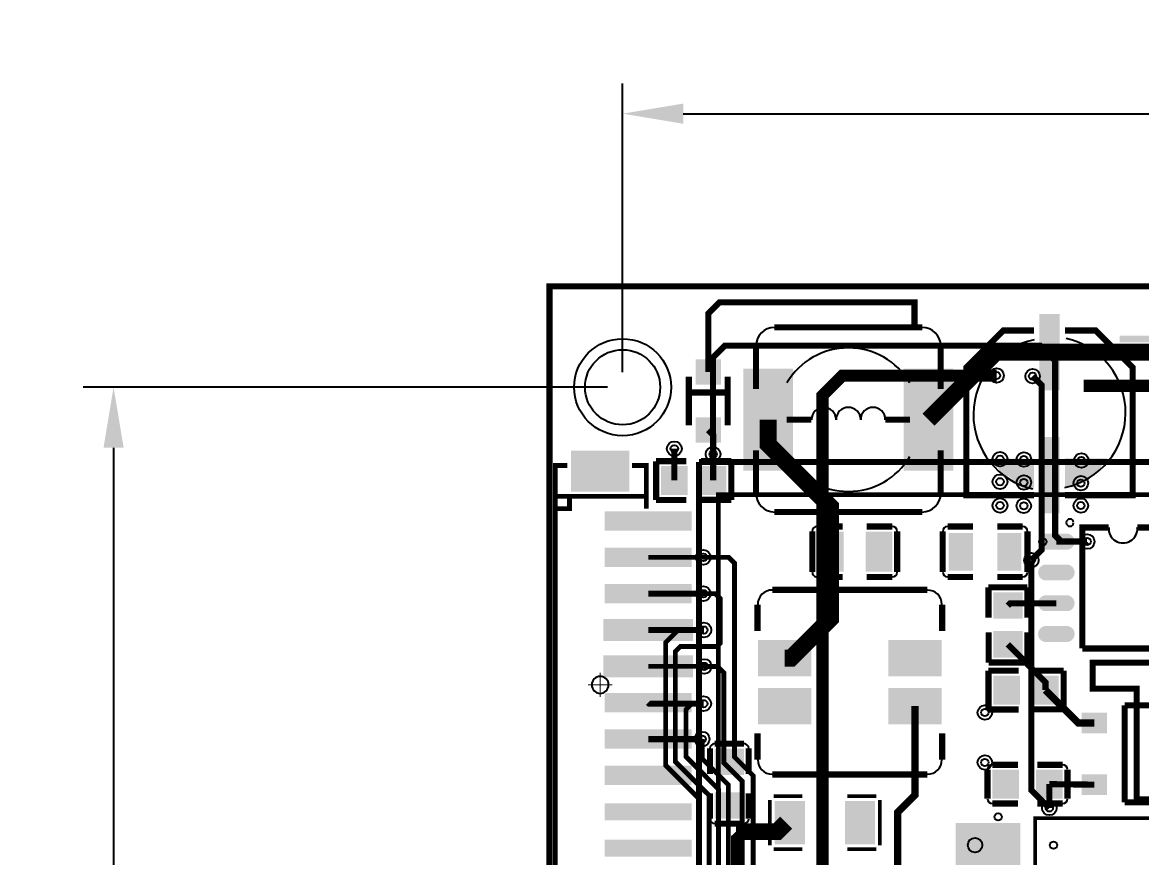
# Model space of a CAD drawing. Header units: millimetres. Extents: x -22 to 83, y 0 to 77.
# Drawn here: x -21.74 to 24.43, y 42.09 to 76.55 of the extents above; entities that cross this region are included whole.
import ezdxf

# ---------------------------------------------------------------- set-up
doc = ezdxf.new("R2010")
doc.units = ezdxf.units.MM
for name, color, linetype, true_color in [('BoardOutLine', 6, 'Continuous', 0xff00ff), ('BottomLayer', 7, 'Continuous', 0x6699cc), ('BottomSilkLayer', 7, 'Continuous', 0x66cc33), ('Document', 7, 'Continuous', 0xffffff), ('Hole', 7, 'Continuous', 0x222222), ('Mechanical', 7, 'Continuous', 0xf022f0), ('Multi-Layer', 7, 'Continuous', 0xc0c0c0), ('TopLayer', 7, 'Continuous', 0xff3366), ('TopPasteMaskLayer', 9, 'Continuous', 0x808080), ('TopSilkLayer', 7, 'Continuous', 0xffcc00), ('TopSolderMaskLayer', 7, 'Continuous', 0x800080)]:
    doc.layers.add(name, color=color, linetype=linetype, true_color=true_color)
doc.styles.get("Standard").update_dxf_attribs({"font": 'arial.ttf'})
doc.dimstyles.new('ISO-25', dxfattribs={"dimtxt": 2.5, "dimasz": 2.5, "dimexe": 1.25, "dimexo": 0.625, "dimtad": 1, "dimtxsty": 'Standard', "dimcen": 2.5, "dimadec": 0, "dimazin": 0, "dimtfac": 1, "dimtmove": 0, "dimatfit": 3, "dimfxl": 1, "dimarcsym": 0})

# ---------------------------------------------------------------- blocks, each defined once
blk = doc.blocks.new('*D1')
at = {"color": 0, "lineweight": -2, "transparency": 16777216}
for p, q in [((2.391764033528263, 61.49809499618996), (-19.23034341922701, 61.49809499618996)), ((-17.98034341922701, 58.99809499618996), (-17.98034341922699, 6.300863601727201)), ((2.390240030480301, 3.800863601727203), (-19.23034341922699, 3.800863601727199))]:
    blk.add_line(p, q, dxfattribs=at)
at = {"color": 0, "transparency": 16777216}
for points in [[(-18.39701008589368, 58.99809499618996), (-17.56367675256034, 58.99809499618996), (-17.98034341922701, 61.49809499618996)], [(-18.39701008589366, 6.3008636017272), (-17.56367675256033, 6.300863601727201), (-17.98034341922699, 3.8008636017272)]]:
    blk.add_solid(points, dxfattribs=at)
at = {"layer": 'Defpoints', "color": 0, "transparency": 16777216}
for p in [(3.016764033528263, 61.49809499618996), (-17.98034341922699, 3.8008636017272), (3.015240030480301, 3.800863601727203)]:
    blk.add_point(p, dxfattribs=at)
at = {"color": 0, "transparency": 16777216, "insert": (-20.10261490626655, 32.64947929895857), "char_height": 2.5, "attachment_point": 5, "rotation": 90}
blk.add_mtext('57,7', dxfattribs=at)
blk = doc.blocks.new('*D3')
at = {"color": 0, "lineweight": -2, "transparency": 16777216}
for p, q in [((3.016764033528261, 62.12309499618993), (3.016764033528262, 74.03639335393244)), ((79.16713233426479, 52.39589154178304), (79.16713233426479, 74.03639335393244)), ((5.516764033528262, 72.78639335393244), (76.66713233426479, 72.78639335393244))]:
    blk.add_line(p, q, dxfattribs=at)
at = {"color": 0, "transparency": 16777216}
for points in [[(5.516764033528262, 73.20306002059911), (5.516764033528262, 72.36972668726577), (3.016764033528262, 72.78639335393244)], [(76.66713233426479, 73.20306002059911), (76.66713233426479, 72.36972668726577), (79.16713233426479, 72.78639335393244)]]:
    blk.add_solid(points, dxfattribs=at)
at = {"layer": 'Defpoints', "color": 0, "transparency": 16777216}
for p in [(79.16713233426479, 72.78639335393244), (3.016764033528261, 61.49809499618993), (79.16713233426479, 51.77089154178304)]:
    blk.add_point(p, dxfattribs=at)
at = {"color": 0, "transparency": 16777216, "insert": (41.09194818389653, 74.91378080277282), "char_height": 2.5, "attachment_point": 5}
blk.add_mtext('76,15', dxfattribs=at)

msp = doc.modelspace()

# ---------------------------------------------------------------- hatches: boundary and pattern name
at = {"layer": 'TopLayer'}
for points in [[(20.2273812547628, 61.54894589789171), (20.2273812547628, 64.34894589789167), (21.02738125476276, 64.34894589789167), (21.02738125476276, 61.54894589789171)], [(6.049987299974647, 61.63002286004564), (6.049987299974647, 62.63002286004576), (7.049987299974647, 62.63002286004576), (7.049987299974647, 61.63002286004564)], [(8.020320040640174, 58.15829311658626), (8.020320040640174, 62.15829311658615), (10.02032004064017, 62.15829311658615), (10.02032004064017, 58.15829311658626)], [(14.6403352806708, 58.15829311658626), (14.6403352806708, 62.15829311658615), (16.64033528067057, 62.15829311658615), (16.64033528067057, 58.15829311658626)], [(6.049987299974647, 59.23002286004567), (6.049987299974647, 60.23002286004567), (7.049987299974647, 60.23002286004567), (7.049987299974647, 59.23002286004567)], [(20.2273812547628, 56.46893573787145), (20.2273812547628, 59.2689357378714), (21.02738125476276, 59.2689357378714), (21.02738125476276, 56.46893573787145)], [(3.241427482855215, 57.23368046736084), (0.9414020828041884, 57.23368046736084), (0.9414020828041884, 58.83368046736086), (3.241427482855215, 58.83368046736086)], [(5.649936499873093, 57.09997459994918), (4.649936499873093, 57.09997459994918), (4.649936499873093, 58.19999999999993), (5.649936499873093, 58.19999999999993)], [(7.249936499873228, 57.09997459994918), (6.249936499873002, 57.09997459994918), (6.249936499873002, 58.19999999999993), (7.249936499873228, 58.19999999999993)], [(5.872415544831256, 56.37774955549901), (5.872415544831256, 55.57774955549906), (2.272415544831119, 55.57774955549906), (2.272415544831119, 56.37774955549901)], [(12.09029718059446, 53.93314706629406), (11.09029718059446, 53.93314706629406), (11.09029718059446, 55.48315976631955), (12.09029718059446, 55.48315976631955)], [(14.09029718059446, 53.93314706629406), (13.09029718059446, 53.93314706629406), (13.09029718059446, 55.48315976631955), (14.09029718059446, 55.48315976631955)], [(16.47066294132605, 55.48412496824982), (17.47066294132605, 55.48412496824982), (17.47066294132605, 53.93421386842772), (16.47066294132605, 53.93421386842772)], [(18.47066294132605, 55.48412496824982), (19.47066294132605, 55.48412496824982), (19.47066294132605, 53.93421386842772), (18.47066294132605, 53.93421386842772)], [(20.45007620015281, 54.82293624587244, -0.7853981633974483), (20.45007620015281, 55.42293624587244), (21.37009144018293, 55.42293624587244, -0.7853981633974483), (21.37009144018293, 54.82293624587244)], [(5.872415544831256, 54.87774955549911), (5.872415544831256, 54.07774955549906), (2.272415544831119, 54.07774955549906), (2.272415544831119, 54.87774955549911)], [(20.45007620015281, 53.55293370586739, -0.7853981633974483), (20.45007620015281, 54.15293370586737), (21.37009144018293, 54.15293370586737, -0.7853981633974483), (21.37009144018293, 53.55293370586739)], [(5.872415544831256, 53.37774955549901), (5.872415544831256, 52.57774955549906), (2.272415544831119, 52.57774955549906), (2.272415544831119, 53.37774955549901)], [(19.4603251206504, 52.98823977647942), (19.4603251206504, 51.98823977647953), (18.36029972059941, 51.98823977647953), (18.36029972059941, 52.98823977647942)], [(20.45007620015281, 52.28293116586232, -0.7853981633974483), (20.45007620015281, 52.8829311658623), (21.37009144018293, 52.8829311658623, -0.7853981633974483), (21.37009144018293, 52.28293116586232)], [(5.872415544831256, 51.87774955549901), (5.872415544831256, 51.07774955549906), (2.272415544831119, 51.07774955549906), (2.272415544831119, 51.87774955549901)], [(19.4603251206504, 51.38823977647951), (19.4603251206504, 50.38823977647951), (18.36029972059941, 50.38823977647951), (18.36029972059941, 51.38823977647951)], [(20.45007620015281, 51.01292862585724, -0.7853981633974483), (20.45007620015281, 51.61292862585724), (21.37009144018293, 51.61292862585724, -0.7853981633974483), (21.37009144018293, 51.01292862585724)], [(8.647625095250532, 51.01869443738883), (10.74820929641874, 51.01869443738883), (10.74820929641874, 49.61915163830327), (8.647625095250532, 49.61915163830327)], [(14.03243586487202, 51.01869443738883), (16.13302006604022, 51.01869443738883), (16.13302006604022, 49.61915163830327), (14.03243586487202, 49.61915163830327)], [(5.872415544831256, 50.37774955549911), (5.872415544831256, 49.57772415544832), (2.272415544831119, 49.57772415544832), (2.272415544831119, 50.37774955549911)], [(18.3604013208028, 49.54831089662172), (19.3604013208028, 49.54831089662172), (19.3604013208028, 48.44828549657097), (18.3604013208028, 48.44828549657097)], [(19.9604013208027, 49.54831089662172), (20.9604013208027, 49.54831089662172), (20.9604013208027, 48.44828549657097), (19.9604013208027, 48.44828549657097)], [(8.647625095250532, 49.03749047498093), (10.74820929641874, 49.03749047498093), (10.74820929641874, 47.63794767589525), (8.647625095250532, 47.63794767589525)], [(14.03243586487202, 49.03749047498093), (16.13302006604022, 49.03749047498093), (16.13302006604022, 47.63794767589525), (14.03243586487202, 47.63794767589525)], [(5.872415544831256, 48.87772415544828), (5.872415544831256, 48.07772415544821), (2.272415544831119, 48.07772415544821), (2.272415544831119, 48.87772415544828)], [(22.98031496063004, 47.23830327660653), (21.98031496063004, 47.23830327660653), (21.98031496063004, 48.0383032766066), (22.98031496063004, 48.0383032766066)], [(5.872415544831256, 47.37772415544816), (5.872415544831256, 46.57772415544832), (2.272415544831119, 46.57772415544832), (2.272415544831119, 47.37772415544816)], [(7.970002540005225, 46.53997967995929), (7.970002540005225, 45.5399796799594), (6.869977139954244, 45.5399796799594), (6.869977139954244, 46.53997967995929)], [(5.872415544831256, 45.87772415544828), (5.872415544831256, 45.07772415544832), (2.272415544831119, 45.07772415544832), (2.272415544831119, 45.87772415544828)], [(18.32151384302779, 45.66812293624582), (19.32151384302779, 45.66812293624582), (19.32151384302779, 44.56809753619507), (18.32151384302779, 44.56809753619507)], [(20.12161544323112, 45.66812293624582), (21.12161544323112, 45.66812293624582), (21.12161544323112, 44.56809753619507), (20.12161544323112, 44.56809753619507)], [(22.98031496063004, 44.69829819659629), (21.98031496063004, 44.69829819659629), (21.98031496063004, 45.49829819659636), (22.98031496063004, 45.49829819659636)], [(2.272415544831119, 43.62771145542285), (2.272415544831119, 44.3277114554229), (5.872415544831256, 44.3277114554229), (5.872415544831256, 43.62771145542285)], [(7.970002540005225, 44.73987807975607), (7.970002540005225, 43.73987807975618), (6.869977139954244, 43.73987807975618), (6.869977139954244, 44.73987807975607)], [(9.321386842773789, 44.39207518415026), (10.51148082296186, 44.39207518415026), (10.51148082296186, 42.66405892811781), (9.321386842773789, 42.66405892811781)], [(12.2114046228096, 44.39207518415026), (13.40149860299744, 44.39207518415026), (13.40149860299744, 42.66405892811781), (12.2114046228096, 42.66405892811781)], [(19.39001778003557, 43.49281178562353), (19.39001778003557, 41.71282702565406), (16.79001778003589, 41.71282702565406), (16.79001778003589, 43.49281178562353)], [(2.272415544831119, 42.12771145542274), (2.272415544831119, 42.82771145542279), (5.872415544831256, 42.82771145542279), (5.872415544831256, 42.12771145542274)]]:
    msp.add_hatch(color=256, dxfattribs=at).paths.add_polyline_path(points)
at = {"layer": 'TopPasteMaskLayer'}
for points in [[(20.2273812547628, 61.54894589789171), (20.2273812547628, 64.34894589789167), (21.02738125476276, 64.34894589789167), (21.02738125476276, 61.54894589789171)], [(6.049987299974647, 61.63002286004564), (6.049987299974647, 62.63002286004576), (7.049987299974647, 62.63002286004576), (7.049987299974647, 61.63002286004564)], [(8.020320040640174, 58.15829311658626), (8.020320040640174, 62.15829311658615), (10.02032004064017, 62.15829311658615), (10.02032004064017, 58.15829311658626)], [(14.6403352806708, 58.15829311658626), (14.6403352806708, 62.15829311658615), (16.64033528067057, 62.15829311658615), (16.64033528067057, 58.15829311658626)], [(6.049987299974647, 59.23002286004567), (6.049987299974647, 60.23002286004567), (7.049987299974647, 60.23002286004567), (7.049987299974647, 59.23002286004567)], [(20.2273812547628, 56.46893573787145), (20.2273812547628, 59.2689357378714), (21.02738125476276, 59.2689357378714), (21.02738125476276, 56.46893573787145)], [(3.241427482855215, 57.23368046736084), (0.9414020828041884, 57.23368046736084), (0.9414020828041884, 58.83368046736086), (3.241427482855215, 58.83368046736086)], [(5.649936499873093, 57.09997459994918), (4.649936499873093, 57.09997459994918), (4.649936499873093, 58.19999999999993), (5.649936499873093, 58.19999999999993)], [(7.249936499873228, 57.09997459994918), (6.249936499873002, 57.09997459994918), (6.249936499873002, 58.19999999999993), (7.249936499873228, 58.19999999999993)], [(12.09029718059446, 53.93314706629406), (11.09029718059446, 53.93314706629406), (11.09029718059446, 55.48315976631955), (12.09029718059446, 55.48315976631955)], [(14.09029718059446, 53.93314706629406), (13.09029718059446, 53.93314706629406), (13.09029718059446, 55.48315976631955), (14.09029718059446, 55.48315976631955)], [(20.45007620015281, 54.82293624587244, -0.7853981633974483), (20.45007620015281, 55.42293624587244), (21.37009144018293, 55.42293624587244, -0.7853981633974483), (21.37009144018293, 54.82293624587244)], [(20.45007620015281, 53.55293370586739, -0.7853981633974483), (20.45007620015281, 54.15293370586737), (21.37009144018293, 54.15293370586737, -0.7853981633974483), (21.37009144018293, 53.55293370586739)], [(19.4603251206504, 52.98823977647942), (19.4603251206504, 51.98823977647953), (18.36029972059941, 51.98823977647953), (18.36029972059941, 52.98823977647942)], [(20.45007620015281, 52.28293116586232, -0.7853981633974483), (20.45007620015281, 52.8829311658623), (21.37009144018293, 52.8829311658623, -0.7853981633974483), (21.37009144018293, 52.28293116586232)], [(5.872415544831256, 51.87774955549901), (5.872415544831256, 51.07774955549906), (2.272415544831119, 51.07774955549906), (2.272415544831119, 51.87774955549901)], [(19.4603251206504, 51.38823977647951), (19.4603251206504, 50.38823977647951), (18.36029972059941, 50.38823977647951), (18.36029972059941, 51.38823977647951)], [(20.45007620015281, 51.01292862585724, -0.7853981633974483), (20.45007620015281, 51.61292862585724), (21.37009144018293, 51.61292862585724, -0.7853981633974483), (21.37009144018293, 51.01292862585724)], [(8.647625095250532, 51.01869443738883), (10.74820929641874, 51.01869443738883), (10.74820929641874, 49.61915163830327), (8.647625095250532, 49.61915163830327)], [(14.03243586487202, 51.01869443738883), (16.13302006604022, 51.01869443738883), (16.13302006604022, 49.61915163830327), (14.03243586487202, 49.61915163830327)], [(5.872415544831256, 50.37774955549911), (5.872415544831256, 49.57772415544832), (2.272415544831119, 49.57772415544832), (2.272415544831119, 50.37774955549911)], [(18.3604013208028, 49.54831089662172), (19.3604013208028, 49.54831089662172), (19.3604013208028, 48.44828549657097), (18.3604013208028, 48.44828549657097)], [(19.9604013208027, 49.54831089662172), (20.9604013208027, 49.54831089662172), (20.9604013208027, 48.44828549657097), (19.9604013208027, 48.44828549657097)], [(8.647625095250532, 49.03749047498093), (10.74820929641874, 49.03749047498093), (10.74820929641874, 47.63794767589525), (8.647625095250532, 47.63794767589525)], [(14.03243586487202, 49.03749047498093), (16.13302006604022, 49.03749047498093), (16.13302006604022, 47.63794767589525), (14.03243586487202, 47.63794767589525)], [(22.98031496063004, 47.23830327660653), (21.98031496063004, 47.23830327660653), (21.98031496063004, 48.0383032766066), (22.98031496063004, 48.0383032766066)], [(7.970002540005225, 46.53997967995929), (7.970002540005225, 45.5399796799594), (6.869977139954244, 45.5399796799594), (6.869977139954244, 46.53997967995929)], [(18.32151384302779, 45.66812293624582), (19.32151384302779, 45.66812293624582), (19.32151384302779, 44.56809753619507), (18.32151384302779, 44.56809753619507)], [(20.12161544323112, 45.66812293624582), (21.12161544323112, 45.66812293624582), (21.12161544323112, 44.56809753619507), (20.12161544323112, 44.56809753619507)], [(22.98031496063004, 44.69829819659629), (21.98031496063004, 44.69829819659629), (21.98031496063004, 45.49829819659636), (22.98031496063004, 45.49829819659636)], [(7.970002540005225, 44.73987807975607), (7.970002540005225, 43.73987807975618), (6.869977139954244, 43.73987807975618), (6.869977139954244, 44.73987807975607)], [(9.321386842773789, 44.39207518415026), (10.51148082296186, 44.39207518415026), (10.51148082296186, 42.66405892811781), (9.321386842773789, 42.66405892811781)], [(12.2114046228096, 44.39207518415026), (13.40149860299744, 44.39207518415026), (13.40149860299744, 42.66405892811781), (12.2114046228096, 42.66405892811781)], [(19.39001778003557, 43.49281178562353), (19.39001778003557, 41.71282702565406), (16.79001778003589, 41.71282702565406), (16.79001778003589, 43.49281178562353)]]:
    msp.add_hatch(color=256, dxfattribs=at).paths.add_polyline_path(points)
at = {"layer": 'TopSilkLayer'}
for points in [[(23.51612903225828, 63.6200152400304), (31.94615189230421, 63.6200152400304), (31.94615189230421, 63.35001270002533), (23.51612903225828, 63.35001270002533), (23.51612903225828, 63.6200152400304)], [(18.21437642875298, 58.5547371094741), (19.99237998476019, 58.5547371094741), (19.99237998476019, 57.3574549149098), (19.93804927609881, 57.30312420624829), (19.54218948437915, 57.30312420624829), (18.95097790195609, 57.81813563627122), (18.72237744475501, 57.86893573787142)], [(23.04038608077235, 58.56916433832862), (21.26238252476514, 58.56916433832862), (21.26238252476514, 57.42270764541525), (21.31671323342653, 57.36837693675375), (21.71257302514618, 57.36837693675375), (22.40538481076965, 57.86893573787142), (22.53238506477032, 57.93416306832604)]]:
    msp.add_hatch(color=256, dxfattribs=at).paths.add_polyline_path(points)
at = {"layer": 'TopSolderMaskLayer'}
for points in [[(20.21286694001992, 61.37114554229106), (20.21286694001992, 64.52674625349243), (21.04189556950564, 64.52674625349243), (21.04189556950564, 61.37114554229106)], [(6.024591120150036, 61.60462151892035), (6.024591120150036, 62.65542162052066), (7.075391221750124, 62.65542162052066), (7.075391221750124, 61.60462151892035)], [(7.994919989839901, 58.05669549403615), (7.994919989839901, 62.25989590043685), (10.04572009144044, 62.25989590043685), (10.04572009144044, 58.05669549403615)], [(14.61493522987053, 58.05669549403615), (14.61493522987053, 62.25989590043685), (16.66573533147084, 62.25989590043685), (16.66573533147084, 58.05669549403615)], [(6.024591120150036, 59.20462409957077), (6.024591120150036, 60.25542420117097), (7.075391221750124, 60.25542420117097), (7.075391221750124, 59.20462409957077)], [(20.21286694001992, 56.29113538227068), (20.21286694001992, 59.44673609347206), (21.04189556950564, 59.44673609347206), (21.04189556950564, 56.29113538227068)], [(3.292227023444412, 57.1828739141348), (0.8906002981714208, 57.1828739141348), (0.8906002981714208, 58.88447411733522), (3.292227023444412, 58.88447411733522)], [(5.700744343424502, 57.04917332532614), (4.599144140223871, 57.04917332532614), (4.599144140223871, 58.25080127462297), (5.700744343424502, 58.25080127462297)], [(7.300723698221872, 57.04917332532614), (6.199123495021241, 57.04917332532614), (6.199123495021241, 58.25080127462297), (7.300723698221872, 58.25080127462297)], [(12.14109728219478, 53.88234696469385), (11.03949707899437, 53.88234696469385), (11.03949707899437, 55.53395986791963), (12.14109728219478, 55.53395986791963)], [(14.14109728219455, 53.88234696469385), (13.03949707899437, 53.88234696469385), (13.03949707899437, 55.53395986791963), (14.14109728219455, 55.53395986791963)], [(20.41112881043, 54.79753619507235, -0.7853981633974483), (20.41112881043, 55.44833629667254), (21.40903882990574, 55.44833629667254, -0.7853981633974483), (21.40903882990574, 54.79753619507235)], [(20.41112881043, 53.52753365506727, -0.7853981633974483), (20.41112881043, 54.17833375666747), (21.40903882990574, 54.17833375666747, -0.7853981633974483), (21.40903882990574, 53.52753365506727)], [(19.51620394208567, 53.03442637911655), (19.51620394208567, 51.94206255802533), (18.30441573786379, 51.94206255802533), (18.30441573786379, 53.03442637911655)], [(20.41112881043, 52.25753111506221, -0.7853981633974483), (20.41112881043, 52.9083312166624), (21.40903882990574, 52.9083312166624, -0.7853981633974483), (21.40903882990574, 52.25753111506221)], [(5.923216004852519, 51.92854481853362), (5.923216004852519, 51.02694784104347), (2.221616518494329, 51.02694784104347), (2.221616518494329, 51.92854481853362)], [(19.51620394208567, 51.43442168702506), (19.51620394208567, 50.34205786593395), (18.30441573786379, 50.34205786593395), (18.30441573786379, 51.43442168702506)], [(20.41112881043, 50.98752857505714, -0.7853981633974483), (20.41112881043, 51.63832867665734), (21.40903882990574, 51.63832867665734, -0.7853981633974483), (21.40903882990574, 50.98752857505714)], [(8.596821308032078, 51.06948716329372), (10.79900571240091, 51.06948716329372), (10.79900571240091, 49.56834416100765), (8.596821308032078, 49.56834416100765)], [(13.98163207765356, 51.06948716329372), (16.18381648202239, 51.06948716329372), (16.18381648202239, 49.56834416100765), (13.98163207765356, 49.56834416100765)], [(5.923216004852519, 50.42852868998114), (5.923216004852519, 49.52690308672992), (2.221616518494329, 49.52690308672992), (2.221616518494329, 50.42852868998114)], [(18.30961154180408, 49.59911920938215), (19.41121174500427, 49.59911920938215), (19.41121174500427, 48.39749126008508), (18.30961154180408, 48.39749126008508)], [(19.90959089660123, 49.59911920938215), (21.01119109980164, 49.59911920938215), (21.01119109980164, 48.39749126008508), (19.90959089660123, 48.39749126008508)], [(8.596821308032078, 49.08828320088583), (10.79900571240091, 49.08828320088583), (10.79900571240091, 47.58714019859974), (8.596821308032078, 47.58714019859974)], [(13.98163207765356, 49.08828320088583), (16.18381648202239, 49.08828320088583), (16.18381648202239, 47.58714019859974), (13.98163207765356, 47.58714019859974)], [(23.00571501143031, 47.21290322580637), (21.95491490983, 47.21290322580637), (21.95491490983, 48.06370332740664), (23.00571501143031, 48.06370332740664)], [(8.025871038839114, 46.586170974688), (8.025871038839114, 45.49380715359666), (6.814082834617466, 45.49380715359666), (6.814082834617466, 46.586170974688)], [(18.27072148337857, 45.71892421086898), (19.37232168657897, 45.71892421086898), (19.37232168657897, 44.51729626157192), (18.27072148337857, 44.51729626157192)], [(20.0708230835819, 45.71892421086898), (21.1724232867823, 45.71892421086898), (21.1724232867823, 44.51729626157192), (20.0708230835819, 44.51729626157192)], [(23.00571501143031, 44.67289814579624), (21.95491490983, 44.67289814579624), (21.95491490983, 45.52369824739651), (23.00571501143031, 45.52369824739651)], [(8.025871038839114, 44.78606937448478), (8.025871038839114, 43.69370555339356), (6.814082834617466, 43.69370555339356), (6.814082834617466, 44.78606937448478)], [(9.295986791973519, 44.41747560831027), (10.53688087376213, 44.41747560831027), (10.53688087376213, 42.6386585039578), (9.295986791973519, 42.6386585039578)], [(12.18600457200933, 44.41747560831027), (13.42689865379748, 44.41747560831027), (13.42689865379748, 42.6386585039578), (12.18600457200933, 42.6386585039578)], [(19.42712166565639, 43.51020239112427), (19.42712166565639, 41.6954393978267), (16.75291969359637, 41.6954393978267), (16.75291969359637, 43.51020239112427)]]:
    msp.add_hatch(color=256, dxfattribs=at).paths.add_polyline_path(points)

# ---------------------------------------------------------------- linework, layer by layer
at = {"layer": 'BoardOutLine', "const_width": 0.254000508001016}
msp.add_lwpolyline([(0, 0.1800101600201743), (5.080010191704787e-05, 65.65913131826267), (26.42862585725175, 65.65913131826267)], dxfattribs=at)
msp.add_lwpolyline([(22.41000762001545, 50.12999745999479), (44.10000000000037, 50.12999745999479), (44.10000000000037, 49.04000508001014), (27.42999745999509, 49.04000508001014), (27.42999745999509, 48.34000508001009), (27.42999745999509, 44.49001778003549), (26.91000762001545, 44.49001778003549), (24.21998983997992, 44.49001778003549), (24.21998983997992, 44.89999999999998), (24.21998983997992, 49.05999491998978), (22.48999237998487, 49.05999491998978), (22.41000762001545, 49.05999491998978), (22.41000762001545, 50.12999745999479)], close=True, dxfattribs=at)
at = {"layer": 'BottomLayer'}
for points, const_width in [([(22.17932435864895, 55.13081026162047), (21.10998221996465, 55.13081026162047), (20.86106172212363, 55.37973075946149), (20.86106172212363, 62.60096520193031), (20.24892049784125, 63.21056642113275), (7.228854457709076, 63.21056642113275), (6.748793497587258, 62.73050546101092), (6.748793497587258, 58.73507747015493)], 0.254000508001016), ([(14.80060960121932, 37.11963423926841), (11.83896367792773, 37.11963423926841), (11.26238252476514, 37.69875539751069), (11.26238252476514, 61.15824231648457), (12.08280416560865, 61.97866395732785), (18.44297688595406, 61.97866395732785)], 0.5), ([(19.8801117602236, 54.35991871983742), (20.30038100076217, 54.78018796037588), (20.30038100076217, 61.58315976631947), (19.93027686055393, 61.95318770637539)], 0.254000508001016), ([(31.74986029972069, 61.55783591567172), (31.74986029972069, 61.55783591567172), (22.02987045974101, 61.55783591567172)], 0.5), ([(5.149860299720785, 58.95999491998976), (5.149860299720785, 58.95999491998976), (5.149860299720785, 57.78001016002031)], 0.254000508001016), ([(22.10058420116865, 10.74930149860291), (16.35001270002545, 10.74930149860291), (16.00965201930399, 11.08966217932436), (16.00965201930399, 18.00101600203198), (14.73964947929903, 19.27101854203704), (11.18872237744495, 19.27101854203704), (10.78994157988336, 19.66979933959851), (10.78994157988336, 30.08128016256023), (9.580899161798472, 31.29032258064501), (9.580899161798472, 37.36855473710943), (8.399796799593787, 38.54965709931422), (8.399796799593787, 45.47117094234193), (7.630175260350597, 46.24079248158489), (7.630175260350597, 54.23926847853693), (7.39141478282977, 54.47802895605776), (6.350012700025445, 54.47802895605776)], 0.2), ([(19.8801117602236, 54.35991871983742), (19.8801117602236, 44.87345694691385), (20.62047244094515, 44.13309626619253)], 0.254000508001016), ([(7.269494538989192, 29.03987807975614), (6.591313182626437, 29.72059944119883), (6.591313182626437, 44.65074930149853), (5.189230378460934, 46.05029210058409), (5.189230378460934, 50.58928117856226), (5.400050800101781, 50.80010160020322), (6.908813817627788, 50.80010160020322), (7.051054102108309, 50.93980187960369), (7.051054102108309, 52.7686055372111), (6.842773685547629, 52.97688595377178), (6.350012700025445, 52.97688595377178)], 0.2), ([(6.179832359664714, 29.00939801879588), (6.179832359664714, 44.51104902209795), (4.790449580899349, 45.90043180086354), (4.790449580899349, 50.96012192024375), (5.308610617221575, 51.47828295656586), (6.370332740665617, 51.47828295656586)], 0.2), ([(6.380492760985589, 49.97713995427989), (6.931673863347896, 49.97713995427989), (7.190754381508897, 49.72059944119883), (7.190754381508897, 45.99949199898401), (7.950215900431885, 45.2400304800609), (7.950215900431885, 38.31089662179318), (9.138938277876832, 37.11963423926841), (9.138938277876832, 31.03886207772405), (10.33020066040149, 29.85013970027944), (10.33020066040149, 19.3700787401574), (10.84074168148345, 18.85953771907543), (14.50088900177821, 18.85953771907543), (15.57023114046251, 17.79019558039113), (15.57023114046251, 10.66040132080263), (16.0706121412245, 10.16002032004064), (22.86004572009165, 10.16002032004064)], 0.2), ([(8.059436118872554, 29.03987807975614), (6.979933959868048, 30.11938023876041), (6.979933959868048, 44.89966979933956), (5.631191262382572, 46.25095250190486), (5.631191262382572, 48.19913639827269), (5.86741173482369, 48.43789687579374), (6.360172720345645, 48.43789687579374)], 0.2), ([(6.299974599949339, 46.97790195580387), (6.299974599949339, 46.17002794005578), (7.380010160020447, 45.08999237998478), (7.380010160020447, 30.51998983997953), (8.870002540005087, 29.02999745999489)], 0.2)]:
    msp.add_lwpolyline(points, dxfattribs=dict(at, const_width=const_width))
at = {"layer": 'BottomSilkLayer', "const_width": 0.254000508001016}
for points in [[(6.16690373380743, 58.41193802387603), (6.16690373380743, 58.41193802387603), (6.16690373380743, 7.911455422910762)], [(6.167233934468187, 58.41252222504443), (8.29060198120419, 58.41252222504443), (75.7658877317758, 58.41252222504443)]]:
    msp.add_lwpolyline(points, dxfattribs=at)
at = {"layer": 'BottomSilkLayer', "const_width": 0.2}
msp.add_lwpolyline([(6.965938531877099, 57.06210312420626), (74.96609093218217, 57.06210312420626), (74.96609093218217, 9.262001524002926), (6.965938531877099, 9.262001524002926), (6.965938531877099, 57.06210312420626)], close=True, dxfattribs=at)
at = {"layer": 'Document'}
for centre, radius in [((20.35128270256564, 55.12293624587244), 0.1501143002286005), ((17.55600711201441, 42.60274320548638), 0.2999745999491999)]:
    msp.add_circle(centre, radius, dxfattribs=at)
at = {"layer": 'Hole'}
for centre, radius in [((18.44246888493785, 61.97840995681975), 0.1500127000254001), ((19.93040386080793, 61.95326390652782), 0.1500127000254001), ((5.149860299720785, 58.95986791973587), 0.1524003048006096), ((6.750063500126998, 58.7363474726949), 0.1524003048006096), ((18.58623317246657, 58.52832105664209), 0.1524003048006096), ((19.56997713995452, 58.51993903987795), 0.1500127000254001), ((21.94107188214411, 58.47244094488178), 0.1500127000254001), ((18.58623317246657, 57.59817119634226), 0.1524003048006096), ((19.56997713995452, 57.56997713995418), 0.1500127000254001), ((21.9222758445519, 57.54127508255011), 0.1500127000254001), ((18.58623317246657, 56.61823723647444), 0.1524003048006096), ((19.5666751333506, 56.60375920751835), 0.1500127000254001), ((21.92024384048796, 56.61315722631446), 0.1500127000254001), ((22.18008636017294, 55.13004826009637), 0.1524003048006096), ((6.350012700025445, 54.47777495554988), 0.1524003048006096), ((19.8801117602236, 54.35991871983742), 0.1500127000254001), ((6.349758699517452, 52.97790195580376), 0.1524003048006096), ((6.36982473964963, 51.47777495554988), 0.1524003048006096), ((6.37998475996983, 49.97790195580387), 0.1524003048006096), ((6.359918719837424, 48.43764287528563), 0.1524003048006096), ((17.96037592075186, 48.07315214630421), 0.1500127000254001), ((6.299974599949339, 46.97790195580387), 0.1524003048006096), ((17.96037592075186, 46.01320802641601), 0.1500127000254001), ((20.62052324104661, 44.13309626619253), 0.1500127000254001)]:
    msp.add_circle(centre, radius, dxfattribs=at)
at = {"layer": 'Mechanical', "const_width": 0.05}
for points in [[(2.091414782829816, 49.71574803149599), (2.091414782829816, 49.71574803149599), (2.091414782829816, 48.71574803149599)], [(2.591414782829816, 49.21574803149599), (2.591414782829816, 49.21574803149599), (1.591414782829816, 49.21574803149599)]]:
    msp.add_lwpolyline(points, dxfattribs=at)
at = {"layer": 'Mechanical'}
msp.add_arc((2.091401784967729, 49.2152914292426), 0.35, 179.9252531729876, 179.3056875132911, dxfattribs=at)
at = {"layer": 'Multi-Layer'}
for centre, radius in [((3.016764033528261, 61.49809499618993), 1.5500127000254), ((18.44246888493785, 61.97840995681975), 0.3), ((19.93040386080793, 61.95326390652782), 0.3), ((5.149860299720785, 58.95986791973587), 0.3048006096012192), ((6.750063500126998, 58.7363474726949), 0.3048006096012192), ((18.58623317246657, 58.52832105664209), 0.3048006096012192), ((19.56997713995452, 58.51993903987795), 0.3), ((21.94107188214411, 58.47244094488178), 0.3), ((18.58623317246657, 57.59817119634226), 0.3048006096012192), ((19.56997713995452, 57.56997713995418), 0.3), ((21.9222758445519, 57.54127508255011), 0.3), ((18.58623317246657, 56.61823723647444), 0.3048006096012192), ((19.5666751333506, 56.60375920751835), 0.3), ((21.92024384048796, 56.61315722631446), 0.3), ((22.18008636017294, 55.13004826009637), 0.3048006096012192), ((6.350012700025445, 54.47777495554988), 0.3048006096012192), ((19.8801117602236, 54.35991871983742), 0.3), ((6.349758699517452, 52.97790195580376), 0.3048006096012192), ((6.36982473964963, 51.47777495554988), 0.3048006096012192), ((6.37998475996983, 49.97790195580387), 0.3048006096012192), ((6.359918719837424, 48.43764287528563), 0.3048006096012192), ((17.96037592075186, 48.07315214630421), 0.3), ((6.299974599949339, 46.97790195580387), 0.3048006096012192), ((17.96037592075186, 46.01320802641601), 0.3), ((20.62052324104661, 44.13309626619253), 0.3)]:
    msp.add_circle(centre, radius, dxfattribs=at)
at = {"layer": 'TopLayer'}
for points, const_width in [([(6.55067310134632, 62.13106426212846), (6.55067310134632, 64.53898907797804), (7.010414020828192, 65.00127000253997), (15.05969011938032, 65.00127000253997), (15.05969011938032, 64.000508001016)], 0.254000508001016), ([(20.62661925323869, 62.9486918973837), (31.94028448056929, 62.9486918973837), (33.39217678435375, 64.40060960121912)], 0.7000000000000001), ([(15.64030988061972, 60.15824231648457), (18.4307594615193, 62.9486918973837), (20.62661925323869, 62.9486918973837)], 0.7000000000000001), ([(11.59029718059446, 54.7081534163068), (11.59029718059446, 56.56832613665222), (9.020320040640172, 59.13830327660651), (9.020320040640172, 60.15824231648457)], 0.7000000000000001), ([(6.549911099822339, 59.72999745999482), (6.750038100076381, 59.52987045974088), (6.750038100076381, 58.73632207264404)], 0.254000508001016), ([(5.149860299720785, 57.64998729997457), (5.149860299720785, 57.64998729997457), (5.149860299720785, 58.95999491998976)], 0.254000508001016), ([(6.750063500126998, 58.73629667259332), (6.750063500126998, 58.73629667259332), (6.750063500126998, 57.64998729997457)], 0.254000508001016), ([(9.69799339598694, 50.3190246380492), (9.971043942088043, 50.3190246380492), (11.59029718059446, 51.93827787655573), (11.59029718059446, 54.7081534163068)], 0.7000000000000001), ([(20.91031242062513, 55.12319024638043), (22.17322834645688, 55.12319024638043), (22.18008636017294, 55.13004826009637)], 0.254000508001016), ([(4.072390144780456, 54.47777495554988), (4.072390144780456, 54.47777495554988), (6.350012700025445, 54.47777495554988)], 0.2), ([(4.072390144780456, 52.97790195580376), (4.072390144780456, 52.97790195580376), (6.349860299720831, 52.97790195580376)], 0.254000508001016), ([(20.91033782067598, 52.5831851663703), (19.00533401066832, 52.5831851663703), (18.91033782067575, 52.48818897637784)], 0.254000508001016), ([(4.072390144780456, 51.47777495554988), (4.072390144780456, 51.47777495554988), (6.369875539751092, 51.47777495554988)], 0.254000508001016), ([(18.91033782067575, 50.88900177800349), (20.4597409194821, 49.32181864363724), (20.4597409194821, 48.99923799847591)], 0.254000508001016), ([(4.072390144780456, 49.97790195580387), (4.072390144780456, 49.97790195580387), (6.380010160020674, 49.97790195580387)], 0.2), ([(20.4597409194821, 48.99923799847591), (21.82118364236726, 47.63779527559053), (22.48158496317001, 47.63779527559053)], 0.3), ([(4.072364744729612, 48.47774955549903), (4.112496824993968, 48.43764287528563), (6.359918719837424, 48.43764287528563)], 0.254000508001016), ([(14.68122936245891, 40.6985013970027), (14.36880873761766, 40.6985013970027), (14.36880873761766, 43.95732791465582), (15.08255016510043, 44.67106934213859), (15.08255016510043, 48.33883667767338)], 0.3), ([(4.072390144780456, 46.97790195580387), (4.072390144780456, 46.97790195580387), (6.299872999746184, 46.97790195580387)], 0.254000508001016), ([(22.48158496317001, 45.09779019558027), (22.48158496317001, 45.09779019558027), (20.61976123952263, 45.11811023622033)], 0.254000508001016), ([(20.62052324104661, 45.11836423672844), (20.62052324104661, 45.11836423672844), (20.62052324104661, 44.13317246634482)], 0.254000508001016), ([(9.760223520447196, 43.52829565659125), (9.390170180340649, 43.15824231648457), (7.690373380746906, 43.15824231648457)], 0.7000000000000001), ([(9.660401320802748, 40.69570739141466), (7.975107950215943, 40.69570739141466), (7.732410464820987, 40.93840487680961), (7.732410464820987, 43.11620523241038), (7.690373380746906, 43.15824231648457)], 0.5)]:
    msp.add_lwpolyline(points, dxfattribs=dict(at, const_width=const_width))
at = {"layer": 'TopSilkLayer'}
for points, const_width in [([(9.2821945643891, 63.96830073660146), (9.2821945643891, 63.96830073660146), (15.37820675641365, 63.96830073660146)], 0.254000508001016), ([(19.99237998476019, 57.04343408686815), (17.19837439674893, 57.04343408686815), (17.19837439674893, 62.31394462788922), (18.72237744475501, 63.83794767589529), (19.99237998476019, 63.83794767589529)], 0.254000508001016), ([(21.26238252476514, 57.04343408686815), (24.05638811277641, 57.04343408686815), (24.05638811277641, 62.31394462788922), (22.53238506477032, 63.83794767589529), (21.26238252476514, 63.83794767589529)], 0.254000508001016), ([(8.520193040386175, 61.42829565659122), (8.520193040386175, 61.42829565659122), (8.520193040386175, 63.20629921259842)], 0.254000508001016), ([(16.14020828041657, 61.42829565659122), (16.14020828041657, 61.42829565659122), (16.14020828041657, 63.20629921259842)], 0.254000508001016), ([(5.749987299974692, 61.93002286004571), (5.749987299974692, 61.93002286004571), (5.749987299974692, 59.9300228600456)], 0.254000508001016), ([(7.349987299974827, 61.93002286004571), (7.349987299974827, 61.93002286004571), (7.349987299974827, 59.9300228600456)], 0.254000508001016), ([(7.349987299974827, 61.28125476250944), (7.349987299974827, 61.28125476250944), (5.749987299974692, 61.28125476250944)], 0.254000508001016), ([(9.790195580391355, 60.15829311658615), (9.790195580391355, 60.15829311658615), (10.80619761239541, 60.15829311658615)], 0.254000508001016), ([(13.85420370840757, 60.15829311658615), (13.85420370840757, 60.15829311658615), (14.87020574041162, 60.15829311658615)], 0.254000508001016), ([(8.520193040386175, 57.11028702057398), (8.520193040386175, 57.11028702057398), (8.520193040386175, 58.8882905765811)], 0.254000508001016), ([(16.14020828041657, 57.11028702057398), (16.14020828041657, 57.11028702057398), (16.14020828041657, 58.8882905765811)], 0.254000508001016), ([(0.7424434848869623, 58.26578613157221), (0.2414020828043704, 58.26578613157221), (0.2414020828043704, 40.16581153162304)], 0.2032004064008129), ([(3.409448818897772, 58.26578613157221), (3.996418592837245, 58.26578613157221), (3.996418592837245, 56.48778257556512)], 0.2032004064008129), ([(5.649352298704798, 58.44490728981452), (5.649352298704798, 58.44490728981452), (4.399390398780952, 58.44490728981452)], 0.254000508001016), ([(4.399390398780952, 56.84485648971292), (4.399390398780952, 56.84485648971292), (4.399390398780952, 58.44490728981452)], 0.254000508001016), ([(6.249936499873002, 58.45001270002536), (6.249936499873002, 58.45001270002536), (7.499974599949383, 58.45001270002536)], 0.254000508001016), ([(7.499974599949383, 56.84996189992376), (7.499974599949383, 56.84996189992376), (7.499974599949383, 58.45001270002536)], 0.254000508001016), ([(0.8214122428246355, 56.99578359156715), (0.8214122428246355, 56.48778257556512), (0.2414020828043704, 56.48778257556512)], 0.2032004064008129), ([(3.996418592837245, 56.99578359156715), (3.996418592837245, 56.99578359156715), (0.2414020828043704, 56.99578359156715)], 0.2032004064008129), ([(5.649352298704798, 56.84485648971292), (5.649352298704798, 56.84485648971292), (4.399390398780952, 56.84485648971292)], 0.254000508001016), ([(6.249936499873002, 56.84996189992376), (6.249936499873002, 56.84996189992376), (7.499974599949383, 56.84996189992376)], 0.254000508001016), ([(9.2821945643891, 56.34828549657095), (9.2821945643891, 56.34828549657095), (15.37820675641365, 56.34828549657095)], 0.254000508001016), ([(12.09029718059446, 55.74815849631693), (12.09029718059446, 55.74815849631693), (11.04030988061982, 55.74815849631693)], 0.254000508001016), ([(13.09029718059446, 55.74815849631693), (13.09029718059446, 55.74815849631693), (14.14028448056911, 55.74815849631693)], 0.254000508001016), ([(16.42062484124972, 55.74904749809502), (16.42062484124972, 55.74904749809502), (17.47066294132605, 55.74904749809502)], 0.254000508001016), ([(18.47066294132605, 55.74904749809502), (18.47066294132605, 55.74904749809502), (19.52044704089417, 55.74904749809502)], 0.254000508001016), ([(10.84025908051831, 55.54810769621543), (10.84025908051831, 55.54810769621543), (10.84025908051831, 55.50815341630675)], 0.254000508001016), ([(10.84025908051831, 53.90812801625589), (10.84025908051831, 53.90812801625589), (10.84025908051831, 55.50815341630675)], 0.254000508001016), ([(14.34030988062, 55.54813309626616), (14.34030988062, 55.54813309626616), (14.34030988062, 55.50817881635761)], 0.254000508001016), ([(14.34033528067085, 53.90812801625589), (14.34033528067085, 53.90812801625589), (14.34030988062, 55.50817881635761)], 0.254000508001016), ([(16.22047244094506, 53.86918973837942), (16.22047244094506, 53.90906781813555), (16.22047244094506, 55.509271018542), (16.22047244094506, 55.54914909829813)], 0.254000508001016), ([(16.22047244094506, 55.509271018542), (16.22047244094506, 55.509271018542), (16.22047244094506, 55.52908305816607)], 0.254000508001016), ([(19.72059944119906, 53.86918973837942), (19.72059944119906, 53.90906781813555), (19.72059944119906, 55.509271018542), (19.72059944119906, 55.54914909829813)], 0.254000508001016), ([(21.97863855727724, 50.7180086360172), (21.97863855727724, 55.70797561595122), (23.06992633985305, 55.70797561595122)], 0.254000508001016), ([(24.24988569977154, 55.70797561595122), (25.34991109982229, 55.70797561595122), (25.34991109982229, 50.7180086360172)], 0.254000508001016), ([(10.84025908051831, 53.86819913639829), (10.84025908051831, 53.86819913639829), (10.84025908051831, 53.90812801625589)], 0.254000508001016), ([(14.34033528067085, 53.88821437642865), (14.34033528067085, 53.88821437642865), (14.34033528067085, 53.90812801625589)], 0.254000508001016), ([(14.34033528067085, 53.86819913639829), (14.34033528067085, 53.86819913639829), (14.34033528067085, 53.90812801625589)], 0.254000508001016), ([(12.09029718059446, 53.66814833629667), (12.09029718059446, 53.66814833629667), (11.04030988061982, 53.66814833629667)], 0.254000508001016), ([(13.09029718059446, 53.66814833629667), (13.09029718059446, 53.66814833629667), (14.14028448056911, 53.66814833629667)], 0.254000508001016), ([(16.42062484124972, 53.66903733807453), (16.42062484124972, 53.66903733807453), (17.47066294132605, 53.66903733807453)], 0.254000508001016), ([(18.47066294132605, 53.66903733807453), (18.47066294132605, 53.66903733807453), (19.52044704089417, 53.66903733807453)], 0.254000508001016), ([(15.59072898145814, 53.13832867665724), (15.59072898145814, 53.13832867665724), (9.18991617983238, 53.13832867665724)], 0.254000508001016), ([(19.71033782067593, 53.23827787655569), (19.71033782067593, 53.23827787655569), (18.11028702057433, 53.23827787655569)], 0.254000508001016), ([(18.11028702057433, 51.98823977647953), (18.11028702057433, 51.98823977647953), (18.11028702057433, 53.23827787655569)], 0.254000508001016), ([(19.71033782067593, 51.98823977647953), (19.71033782067593, 51.98823977647953), (19.71033782067593, 53.23827787655569)], 0.254000508001016), ([(8.580314960630176, 52.52872745745481), (8.580314960630176, 52.52872745745481), (8.580314960630176, 51.4365252730505)], 0.254000508001016), ([(16.20033020066057, 51.4365252730505), (16.20033020066057, 51.4365252730505), (16.20033020066057, 52.52872745745481)], 0.254000508001016), ([(18.11539243078505, 51.38765557531099), (18.11539243078505, 51.38765557531099), (18.11539243078505, 50.13769367538725)], 0.254000508001016), ([(19.71544323088665, 51.38765557531099), (19.71544323088665, 51.38765557531099), (19.71544323088665, 50.13769367538725)], 0.254000508001016), ([(25.34991109982229, 50.7180086360172), (25.34991109982229, 50.7180086360172), (21.97863855727724, 50.7180086360172)], 0.254000508001016), ([(18.11036322072664, 49.79832359664704), (18.11036322072664, 49.79832359664704), (18.11036322072664, 48.19827279654555)], 0.254000508001016), ([(19.3604013208028, 49.79832359664704), (19.3604013208028, 49.79832359664704), (18.11036322072664, 49.79832359664704)], 0.254000508001016), ([(19.71544323088665, 50.13769367538725), (19.71544323088665, 50.13769367538725), (18.11539243078505, 50.13769367538725)], 0.254000508001016), ([(19.96098552197122, 49.80342900685798), (19.96098552197122, 49.80342900685798), (21.21094742189507, 49.80342900685798)], 0.254000508001016), ([(21.21094742189507, 49.80342900685798), (21.21094742189507, 49.80342900685798), (21.21094742189507, 48.20337820675638)], 0.254000508001016), ([(27.73030226060473, 48.36830073660144), (27.73030226060473, 48.36830073660144), (23.73035306070642, 48.36830073660144)], 0.254000508001016), ([(23.73037846075727, 48.36817373634744), (23.73037846075727, 48.36817373634744), (23.73037846075727, 44.36766573533146)], 0.254000508001016), ([(19.3604013208028, 48.19827279654555), (19.3604013208028, 48.19827279654555), (18.11036322072664, 48.19827279654555)], 0.254000508001016), ([(19.96098552197122, 48.20337820675638), (19.96098552197122, 48.20337820675638), (21.21094742189507, 48.20337820675638)], 0.254000508001016), ([(8.580314960630176, 47.22011684023357), (8.580314960630176, 47.22011684023357), (8.580314960630176, 46.12791465582928)], 0.254000508001016), ([(16.20033020066057, 46.12791465582928), (16.20033020066057, 46.12791465582928), (16.20033020066057, 47.22011684023357)], 0.254000508001016), ([(6.619964439929162, 46.58999237998466), (6.619964439929162, 46.58999237998466), (6.619964439929162, 46.54000508001003)], 0.254000508001016), ([(6.619964439929162, 45.5399796799594), (6.619964439929162, 45.5399796799594), (6.619964439929162, 46.54000508001003)], 0.254000508001016), ([(8.020015240030716, 46.79001778003544), (8.020015240030716, 46.79001778003544), (6.819989839979826, 46.79001778003544)], 0.254000508001016), ([(8.220015240030763, 46.5900177800355), (8.220015240030763, 46.5900177800355), (8.220015240030763, 46.54000508001003)], 0.254000508001016), ([(8.220015240030763, 45.5399796799594), (8.220015240030763, 45.5399796799594), (8.220015240030763, 46.54000508001003)], 0.254000508001016), ([(18.07147574295164, 45.7181356362712), (18.07147574295164, 45.7181356362712), (18.07147574295164, 44.51811023622043)], 0.254000508001016), ([(18.27147574295168, 45.91813563627113), (18.27147574295168, 45.91813563627113), (18.32148844297694, 45.91813563627113)], 0.254000508001016), ([(19.32151384302779, 45.91813563627113), (19.32151384302779, 45.91813563627113), (18.32148844297694, 45.91813563627113)], 0.254000508001016), ([(20.12159004318028, 45.91813563627113), (20.12159004318028, 45.91813563627113), (21.12148844297712, 45.91813563627113)], 0.254000508001016), ([(21.17150114300239, 45.91813563627113), (21.17150114300239, 45.91813563627113), (21.12148844297712, 45.91813563627113)], 0.254000508001016), ([(21.37150114300243, 45.7181356362712), (21.37150114300243, 45.7181356362712), (21.37150114300243, 44.51811023622043)], 0.254000508001016), ([(9.18991617983238, 45.51831343662685), (9.18991617983238, 45.51831343662685), (15.59072898145814, 45.51831343662685)], 0.254000508001016), ([(6.619964439929162, 44.73990347980691), (6.619964439929162, 44.73990347980691), (6.619964439929162, 43.74000508001006)], 0.254000508001016), ([(8.220015240030763, 44.73990347980691), (8.220015240030763, 44.73990347980691), (8.220015240030763, 43.74000508001006)], 0.254000508001016), ([(9.092735585471246, 44.46827533655062), (9.092735585471246, 44.46827533655062), (9.092735585471246, 42.58785877571746)], 0.1524003048006096), ([(10.43525527051065, 44.62067564135122), (10.43525527051065, 44.62067564135122), (9.245135890271966, 44.62067564135122)], 0.1524003048006096), ([(12.28765557531142, 44.62067564135122), (12.28765557531142, 44.62067564135122), (13.47774955549948, 44.62067564135122)], 0.1524003048006096), ([(13.63014986029975, 44.46827533655062), (13.63014986029975, 44.46827533655062), (13.63014986029975, 42.58785877571746)], 0.1524003048006096), ([(18.27150114300252, 44.31808483616965), (18.27150114300252, 44.31808483616965), (18.32148844297694, 44.31808483616965)], 0.254000508001016), ([(19.32151384302779, 44.31808483616965), (19.32151384302779, 44.31808483616965), (18.32148844297694, 44.31808483616965)], 0.254000508001016), ([(20.12159004318028, 44.31808483616965), (20.12159004318028, 44.31808483616965), (21.12148844297712, 44.31808483616965)], 0.254000508001016), ([(21.17147574295155, 44.31808483616965), (21.17147574295155, 44.31808483616965), (21.12148844297712, 44.31808483616965)], 0.254000508001016), ([(23.73035306070642, 44.36830073660144), (23.73035306070642, 44.36830073660144), (27.73032766065558, 44.36830073660144)], 0.254000508001016), ([(6.619964439929162, 43.69001778003553), (6.619964439929162, 43.69001778003553), (6.619964439929162, 43.74000508001006)], 0.254000508001016), ([(8.220015240030763, 43.68999237998469), (8.220015240030763, 43.68999237998469), (8.220015240030763, 43.74000508001006)], 0.254000508001016), ([(8.020015240030716, 43.48999237998476), (8.020015240030716, 43.48999237998476), (6.819989839979826, 43.48999237998476)], 0.254000508001016), ([(9.245135890271966, 42.43545847091684), (9.245135890271966, 42.43545847091684), (10.43525527051065, 42.43545847091684)], 0.1524003048006096), ([(13.47774955549948, 42.43545847091684), (13.47774955549948, 42.43545847091684), (12.28765557531142, 42.43545847091684)], 0.1524003048006096)]:
    msp.add_lwpolyline(points, dxfattribs=dict(at, const_width=const_width))
at = {"layer": 'TopSilkLayer', "const_width": 0.1524003048006096}
msp.add_lwpolyline([(20.03860807721617, 43.70901701803393), (25.74142748285499, 43.70901701803393), (25.74142748285499, 33.87660655321304), (20.03860807721617, 33.87660655321304), (20.03860807721617, 43.70901701803393)], close=True, dxfattribs=at)
at = {"layer": 'TopSilkLayer'}
for centre, radius in [((3.016764033528261, 61.49809499618993), 2), ((18.5100330200662, 43.76631953263905), 0.1501143002286005), ((20.79095758191534, 42.60274320548638), 0.1501143002286005)]:
    msp.add_circle(centre, radius, dxfattribs=at)
for centre, radius, start, end in [((9.2821945643891, 63.20629921259842), 0.7620015240030481, 90, 180), ((15.37820675641365, 63.20629921259842), 0.7620015240030481, 0, 90), ((20.63841154376177, 60.37390049373347), 3.15000508001016, 101.8347121785334, 257.1721543139369), ((20.61635096576356, 60.44398114202977), 3.15000508001016, 281.8347121785334, 77.17215431393686), ((12.33020066040149, 60.15829498751282), 2.962128524257049, 30.96372550034123, 149.0362744996588), ((11.31419862839744, 60.15829311658615), 0.5080010160020321, 0, 180), ((12.33020066040149, 60.15829311658615), 0.5080010160020321, 0, 180), ((13.34620269240554, 60.15829311658615), 0.5080010160020321, 0, 180), ((12.33020066040149, 60.1582912456596), 2.962128524257049, 210.9637255003413, 329.0362744996588), ((9.2821945643891, 57.11028702057398), 0.7620015240030481, 180, 270), ((15.37820675641365, 57.11028702057398), 0.7620015240030481, 270, 0), ((21.47125251849048, 55.90906781813555), 0.1500127000254001, 0.4850699623828816, 359.5149300376173), ((11.04030988061982, 55.54810769621532), 0.2000508001016003, 90, 179.999999999975), ((14.14028448056911, 55.54813309626604), 0.2000254000508001, 0, 90), ((16.42062468008203, 55.54889509779025), 0.2001524003048006, 90, 179.9272896004288), ((19.52044720206209, 55.54889509779025), 0.2001524003048006, 0.07271039956743611, 90), ((23.6599060198123, 55.66332426345855), 0.5916941833883669, 175.6696752792552, 4.330324720744684), ((11.04030988061982, 53.86819913639829), 0.2000508001016003, 179.9999999999919, 270), ((14.14028448056934, 53.86819913639829), 0.2000508001016003, 270, 0), ((16.42062484124972, 53.8691897383793), 0.2001524003048006, 180, 270), ((19.5204470408944, 53.8691897383793), 0.2001524003048006, 270, 0), ((9.190322580645217, 52.52832105664209), 0.6000000000000001, 90, 180.0000000000007), ((15.59032258064554, 52.52832105664209), 0.6000000000000001, 0, 90), ((6.819989839979826, 46.58999237998466), 0.2000254000508001, 90, 179.9999999999933), ((8.020015240030716, 46.5900177800354), 0.2, 0, 90), ((9.190322580645217, 46.128321056642), 0.6000000000000001, 180, 270), ((15.59032258064554, 46.128321056642), 0.6000000000000001, 270, 0), ((18.27147574295145, 45.71813563627109), 0.2, 90, 180), ((21.17150114300261, 45.71813563627109), 0.2, 0, 90), ((12.09319789388633, 43.95054610109219), 0.8449580899161799, 150.0000000000013, 209.9999999999987), ((18.27150114300252, 44.51811023622043), 0.2000254000508001, 180, 270), ((21.17147574295155, 44.51811023622043), 0.2000254000508001, 270, 0), ((6.819989839979826, 43.69001778003553), 0.2000254000508001, 180.0000000000066, 270), ((8.020015240030716, 43.6899923799848), 0.2, 270, 359.9999999999787), ((10.62968755188513, 43.105588011176), 0.8449580899161799, 329.9999999999969, 30.00000000000323)]:
    msp.add_arc(centre, radius, start, end, dxfattribs=at)

# ---------------------------------------------------------------- dimensions: what is measured, and where the dimension line sits
dim = msp.add_linear_dim(base=(79.16713233426479, 72.78639335393244), p1=(3.016764033528261, 61.49809499618993), p2=(79.16713233426479, 51.77089154178304), dimstyle='ISO-25')
dim.commit()
dim.dimension.update_dxf_attribs({"geometry": '*D3', "text_midpoint": (41.09194818389653, 74.91378080277282)})
dim = msp.add_linear_dim(base=(-17.98034341922699, 3.8008636017272), p1=(3.016764033528261, 61.49809499618993), p2=(3.0152400304803, 3.800863601727202), angle=90, dimstyle='ISO-25')
dim.commit()
dim.dimension.update_dxf_attribs({"geometry": '*D1', "text_midpoint": (-20.10261490626655, 32.64947929895857)})

doc.saveas('drawing.dxf')
